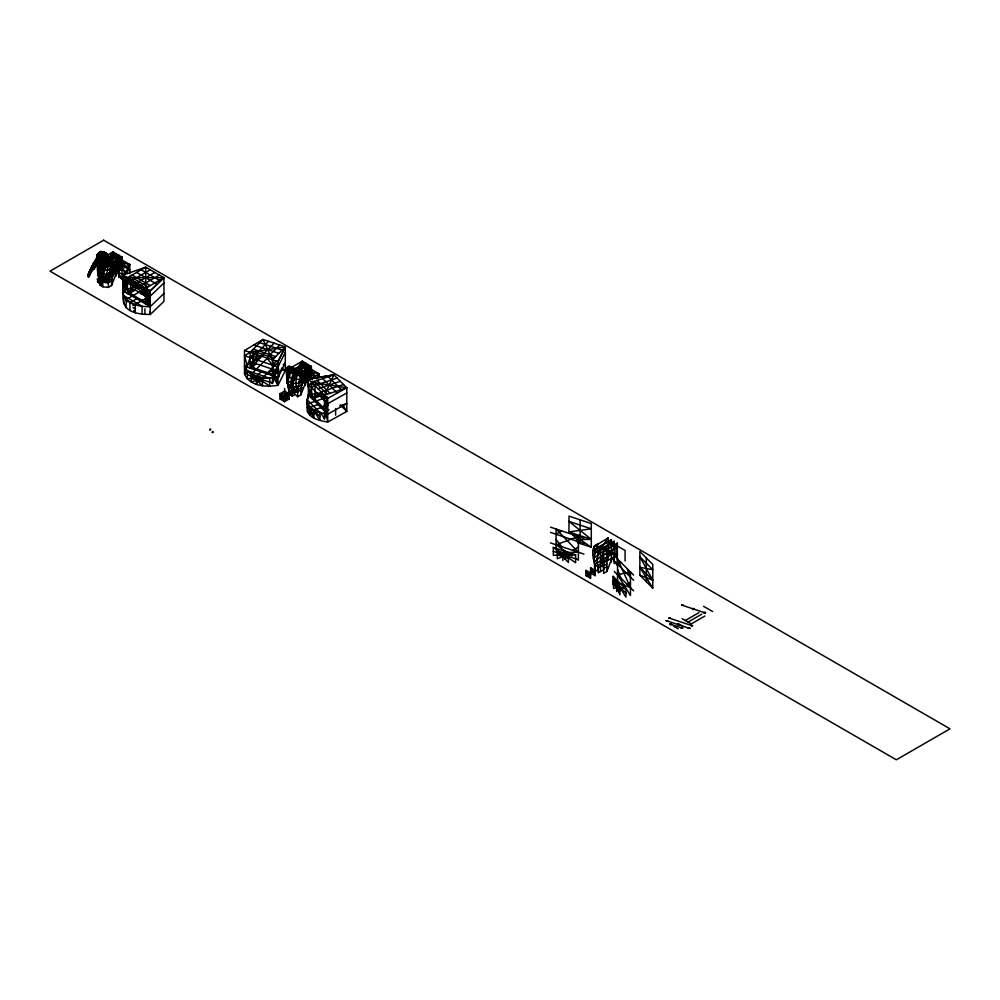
<?xml version="1.0" encoding="UTF-8"?>
<svg xmlns="http://www.w3.org/2000/svg" width="1000" height="1000" viewBox="0 0 1000 1000"><rect width="100%" height="100%" fill="white"/><g stroke="black" fill="none" stroke-linecap="round" stroke-linejoin="round"><path stroke-width="1.5" d="M106.737 255L105.037 252.55L101.337 253.4L100.2 254.513L99.513 260.425L98.45 262.225L99.637 261.337L103.2 262.3L105.225 261.188M100.037 275.85C107.6 280.863 93.125 271.125 104.087 278.175C106.425 281.3 96.4 284.738 101.163 281.388C101.962 282.35 99 277.1 97.625 279.462L97.575 278.7L101.112 278.025L104.375 278.663L112.463 274.012L114.138 271.425L114.575 267.275L111.725 264.913M114.575 267.275L113.75 266.988L114.575 267.275L115.025 272.1L113.038 275.15L103.575 279.9L99.812 283.212L104.588 279.762C105.2 277.213 97.438 273.875 101.463 277.375L100.15 278.637L97.338 279.088L103.75 278.488L111.287 272.587L112.662 268.663L111.213 265.338L112.525 264.9L114.362 267.825L109.675 268.55L110.4 273.012M110.2 262.938L112.925 263.725L120.675 259.25L129.787 264.513L122.037 279.5L116.812 272L111.575 285.55L108.375 287.4L102.987 286.825L100.25 285.25L99.425 278.612L97.688 273.962L97.613 264.675L99.237 259.788L97.963 259.55L97.912 256.2L98.038 260.625L98.7 257.95L99.262 260.3M97.425 257.4L97.263 254.838L99.5 252.162L103.938 251.912L106.525 253.438L108.325 255.912L109.125 260.312L104.488 262.325L103.25 261.6C99.55 263.625 98.8 257.4 101.312 255.712L99.362 254.15L97.263 254.838L97.062 256.887L100.037 258.888M101.062 281.075C93.85 286.363 105.262 276.3 97.575 280.8C97.487 282.225 101.463 279.375 103.575 279.9L103.75 278.488L101.662 276.812M109.775 261.788L114.275 265.262L112.575 266.137L109.738 263.212L108.75 256.562L106.525 253.438L103.938 251.912L100.4 251.962L97.812 254.838L97.987 253.7L101.125 251.475L107.737 254.638L109.225 258.075L109.738 263.212L107.175 264.875L103.462 264.288L100.188 265.1L99.362 264.613L99.75 262.125M93.875 264.075L89.9 270.587L88.362 276.7L90.337 269.938L91.163 270.062L91.15 272.15L88.775 276.863L88.05 276.3L91.337 267.15L97.062 257.838L97.425 258.988L95.075 260.525L91.875 266.575L88.775 276.863M97.762 281.525L103.438 279.35L104.113 279.988C103.525 276.75 107.2 274.8 110.2 271.7L110.738 268.888M110.075 272.6L110.612 266.85L108.35 265.05L104.588 264.4L104.375 260.188L101.062 255.125L97.263 254.838C101.025 257.613 95.463 262.95 101.175 263.6L105.162 261.875M98.825 262.887L97.8 270.863L102.812 273.762L106.475 274.062C109 266.863 109.925 254.9 100.5 252.05L97.675 254.163L99.038 256.712L101.65 258.3L103.75 258.587L107.675 256.163L107.613 254.675L106.137 253.188L103.625 253.463L101.062 255.125M294.5 392.438L294.5 394.862L292.3 396.125L289.575 394.55C287.838 385.825 286.212 377.337 286.337 368.3L289.088 366.188L291.775 367.225L297.7 370.65L297.7 374.6M594.562 568.1C595.075 560.6 590.237 553 594.538 545.75L597.762 543.888L597.75 555.45L594.125 557.537L595.55 571.2L597.75 569.938L597.75 565.1L595.138 566.6M606.875 566.675L603.675 568.513L602.413 563.562L602.025 555.887L603.65 551.013L606.875 549.15L606.875 571.512L603.675 573.362L603.65 551.013L617.337 543.1L617.337 565.462L612.1 557.962L606.875 571.512M101.312 255.712L103.637 259.3L98.812 258.788L97.875 256.9L99.188 252.712C104.975 253.663 106.075 260.125 107.175 264.875L108.35 265.05L122.037 257.15L122.037 279.5L112.925 263.725L112.925 251.887L107.7 254.9M143.9 288.812L143.05 290.025L143.275 292.812L142.475 289.012L143.537 288.6L143.55 294.037L144.613 290.238L145.662 289.637L146.263 292.15L145.863 294.163L143.55 294.037L142.825 288L143.537 294.025L146.95 293.938L145.863 294.163M308.175 386.962L308.175 364.6L293.475 373.088L291.562 378.15L290.887 382.463L291.887 391.525L297.688 396.7L300.887 394.85L300.887 390.012L303.587 374.562L300.887 372.488L297.688 391.863L291.887 391.525L289.163 389.95L287.887 384.363L288.675 387.35M114.087 267.438L114.275 265.262L108.238 261.05M88.238 276.613L89.7 274.65L88.537 276.825L89.15 273.775M100.275 278.962C94.65 280.375 101.213 276.5 100.512 280.325L97.425 281.238L100.35 280.363L101.45 281.65L107.675 277.4L108.25 278.113L113.038 275.15L110.2 271.7L106.75 275.125L107.163 275.663L106.75 275.125M104.113 279.988L103.75 278.488C100.825 275.825 98.35 275.825 102.05 276.325L104.4 279M98.188 262.075L98.95 258.263L97.062 256.887L98.9 255.8L101.363 252.15L103.938 251.912M100.887 264.9L99.45 263.913L98.5 261.15L98.938 265.025L100.262 265.837L102.762 264.8L101.888 262.462L100.125 262.75L100.275 264.387C99.4 267.762 104.688 264.488 104.975 263.062L105.087 262.475M98.438 260.637L99.138 257.675L99.425 258.562L98.963 260.775L98.012 256.512L98.837 259.088L98.95 258.263M101.625 281.2L98.287 282.45L100.275 280.438M98.562 258.05L99.038 259.9L98.075 261.087L100.125 262.75L98.112 261.6L98.812 258.788M298.762 381.613L300.887 380.387L302.938 381.562C297.95 384.45 290.738 384.162 286.8 379.637L288.55 369.087L291.775 367.225L291.762 373.55M90.337 269.938L90.712 271.188L90.162 270.425L91.013 269.95L88.737 274.1L90.588 269.875L88.863 276.575M100.25 285.25L99.262 277.3L99.838 280.65L102.575 282.225L108.375 282.562L109.237 277.375L112.938 275.812L113.625 272.262M287 383.263L286.663 371.912M594.125 557.537L596.725 548.162L611.413 539.675L611.413 562.05M603.688 567.25L603.688 569.663L598.288 572.788L596.862 559.125L599.45 549.75L614.15 541.263L614.15 563.625M106.1 264.475L103.737 273.95L104.312 277.787L97.975 274.488L98.387 271.112M295.413 373.775C293.012 379.487 291.65 386.863 296.388 391.8M93.863 262.525L94.262 263.325L93.3 262.938L95.213 263.05L97.15 265.363L91.15 272.15L88.537 276.7L89.9 270.587L88.138 276.5M89.637 271.863L90.588 269.875M89.6 273.2L88.525 276.2L89.8 271L87.963 275.487L88.287 276.025L89.412 274.05L89.425 272.45L88.438 273.725L88.737 274.312L89.6 273.2L90.037 270.387L91.188 270.863L97.15 265.363M88.4 275.475L89.55 273.438L88.525 276.2L88.112 275.363M309.738 396.25L311.575 387.562L314.8 385.525L337.125 378.088M320.438 412.375L324.462 418.875L325.562 413.663M325.85 412.362L327.688 403.675L346.788 393.013M97.95 257.712L97.65 259.1L98.812 260.413L100 260.2M89.412 274.05L88.362 276.7M88.025 275.763C93.562 264.725 88.05 272.075 89.575 274.262M143.2 288.412L143.1 292.05L145.875 292.575L144.675 291.938L146.3 291.413M143.05 290.025L146.35 290.038L145.875 292.575L146.738 291.762L144.675 291.938M98.4 260.75L104.338 261.388L107.587 260.212L109.225 258.075L108.325 255.912M328.725 410.275L324.462 410.975L324.462 395.188L333.9 374.862L311.575 382.3L311.575 398.088L321.125 392.762L308.35 394.862L307.062 399.688L307.5 411.737C311.163 419.188 320.35 420.6 327.688 422.088L346.788 411.425L346.788 387.75L333.9 374.862L308.35 379.087L308.35 398.812M88.488 274.025L91.163 270.062L90.625 270.875C91.237 269.5 89.3 270.8 91.188 271.163L90.262 270.163L90.938 270.625M88.737 274.312L89.425 272.45M88.612 273.575L88.975 274.475L89.75 272.55M291.775 367.75L289.088 366.188L286.337 368.3L294.288 373.475C292.188 379.387 290.788 386.637 295.425 391.763M112.938 275.812L111.575 280.712L108.375 282.562L102.575 282.225L102.987 286.825M143.525 291.8L142.625 291.262L143.238 289.137M98.637 262.425L98.938 265.025L101.512 265.738L101.175 263.6L98.338 261.55M124.887 291.975L127.487 282.962L130.425 280.138M147.675 305.125L150.275 296.112L163.95 282.962M126.775 277.337L125.662 285.35L123.912 287.45L122.888 286.863M142.037 293.775L141.6 293.15L141.175 294.275M299.6 379.387C295.05 379.363 289.088 378.65 286.938 373.975L288.55 369.087L302.25 361.188L311.363 366.45L311.363 378.288L302.812 379.275M97.263 254.838L97.963 256.163L101.188 257.113L105.013 253.238L108.45 257.85L104.375 260.188L100 258.575L98.787 260.975L99.438 262.35M246.438 368.5L244.525 374.175C250.35 386.662 266.188 387.137 278 385.337L285.312 370.588L285.312 346.912L262.987 339.462L244.488 350.525L244.525 374.175L247.162 372.6M246.912 367.075L250.1 357.612L254.4 353.325M269.938 381.775L272.425 383.475L274.1 378.512M274.812 376.375L278 366.925L285.312 352.175M100.838 262.038L98.713 262.387L99.825 259.375M298.762 371.262C295.562 377.762 295.012 385.1 297.688 391.863L300.887 390.012M102.225 264.312L100.2 272.375L100.988 278.913M104.375 260.188L103.138 260.087L103.625 263.837L102.062 265.587M290.938 395.337L292.688 390.45M98 257.013L97.525 258.3L98.763 259.012M104.375 278.663L97.725 280.863M98.413 265.988L99.325 263.525M287.738 375.288L289.538 370.375M143.475 294.85C143.8 292.7 146.762 295 144.475 295.3C142.375 295.637 144.875 292.838 144.5 294.425M90.638 270.025L91.188 270.863L96.838 260.863L96.125 259.113L97.062 257.838M100.475 264.738L98.825 271.588L99.838 280.65M99.938 263.538L98.625 263.438L98.513 262.062L98.537 264.137L101.512 265.738M300.887 394.85L306.125 381.3L308.738 385.062M100.3 275.625L100.037 276.3L102.05 276.325L103.562 278L106.888 276.15M99.987 252.963L100.4 251.962L102.638 251.875L104.913 253.012M99.725 264.125C97.875 268.375 96.512 274.15 99.625 278.113M290.038 371.025C281.65 379.913 290.688 395.613 301.525 387.75M101.337 253.4L99.038 256.712L99.675 256.238M142.938 289.95L143.55 288.612M272.425 383.475L272.425 359.8L262.987 339.462L250.1 352.362L250.1 368.137L253.75 360.763M250.1 368.137L262.987 355.25L244.525 366.275L247.338 370.75L247.338 378.638L278 377.438L285.312 362.7L283.163 364.837M583.95 538.35L550.513 527.163M88.612 276.413L89.213 274.513M112.925 274.25L120.675 259.25L125.913 266.75L116.8 261.488L129.787 264.513L129.787 273.712M302.25 383.55L309.988 368.55L319.1 373.812L319.1 377.762M316.525 378.812L319.1 373.812L306.125 370.788L315.238 376.05L309.988 368.55L302.25 373.025L295.413 371.05L302.25 361.188L311.363 378.288L302.25 375.65M256.8 356.388L251.062 367.175L273.387 374.613M111.575 274.438L112.675 275.325L115.025 272.1L109.975 269.688M103.138 260.087L99.438 260.425L98.438 257.362M278.15 365.175L272.425 375.588L278 385.337L278 361.662L285.312 346.912L250.1 352.362M101.463 277.375L102.05 276.325L101 277.975L102.188 276.575M92.587 269.062L93.637 269.288L93.888 267.688L91.875 266.575L91.625 268.175M99.362 254.15L101.975 259.275L99.887 259.7L103.375 259.6M142.625 291.262L143.675 290.65L141.525 290.75L142.287 289.2L141.962 290.887L143.425 289.662L126.125 299.637L126.125 307.538C132.425 313.8 141.9 314.275 150.275 314.525L163.95 301.375L163.95 277.7L145.712 267.175L122.888 275.087L123.912 275.688L123.912 290.712L122.888 290.875M284.613 401.625L289.163 393.725L284.613 391.1L280.05 393.725L280.05 398.988L284.613 401.625L289.163 398.988L289.163 393.725L280.05 393.725L284.613 401.625L284.613 388.475M89.925 272.675L89.062 274.15L89.85 273L89.25 272.587M88.975 274.475L89.85 273M98.287 282.45L104.625 279.462L97.487 279.15L99.95 278.438M101.888 252.6L102.65 251.812L101.425 252.575L100.5 252.05L97.6 255.037L101.125 251.475L102.975 252.537M288.325 369.45L293.913 368.462M606.737 552.05L608.225 549.675L594.538 545.75L594.562 553.625L592.663 554.75M110.037 262.5L116.112 253.725L116.112 276.087M112.775 264.088L118.85 255.3L118.85 277.663M297.15 374.988L305.438 363.025L305.438 385.387M301.337 374.475L308.175 364.6M302.35 379.462L311.363 366.45L288.575 369.075L288.575 375.65M601.388 547.7L608.225 537.837L608.225 560.2M611.413 539.675L604.587 549.55L611.413 551.525L606.188 554.55M600.475 561L602.888 557.537M614.15 541.263L607.312 551.125L614.15 553.1L606.3 557.638M603.675 562.837L617.337 543.1M92.925 266.8L93.888 267.688L97.725 262.613L95.075 260.525M98.15 255.362L103.062 257.275L105.825 255.825L106.662 254.675L106.137 253.188M101.662 281.688C96.925 283.9 101.912 283.438 103.925 279.525L108.425 277.875L103.438 279.35L104.562 279.05L103.65 278.363M143.763 294.625L144.938 293.962L144.938 294.613M97.963 259.55L98.775 258.525M98.812 260.413L99.688 259.363M104.562 279.05L98.438 282.5L100.862 281.05M99.488 262.213L101.812 261.7L104.588 263.1L108.175 262.125L109.462 259.775L108.575 256.7M141.488 293.562C142.3 291.438 144.575 294.337 142.25 294.137L141.488 293.562L142.275 292.875L143.4 293.85M104.462 269.475L110.188 263.438L108.375 265.55L110.612 266.85L112.575 266.137M293.788 378.775L299.538 372.725L300.887 372.488L303.587 374.562L299.925 376.15L297.688 374.862L302.25 361.188L302.25 373.025L308.175 383.288M142.887 289.45L141.962 290.887M268.575 341.325L255.688 354.212L250.1 357.612L261.75 355.475M261.262 356.075L274.15 343.188M251.213 368.512L256.05 363.675M279.725 345.05L266.837 357.938L272.425 365.062L275.613 376.65M268.45 357.075L251.3 374.212L251.3 382.113L262.462 377.938L269.65 378.188L269.65 386.075L247.338 370.75L269.65 378.188M272.425 359.8L285.312 346.912L278 361.662L244.537 350.5M261.137 371.825L256.35 376.613L256.35 384.5M276.725 360.763L272.425 365.062L278.863 363.875M278.6 361.8L262.462 377.938L262.462 385.825L247.338 370.75M271.312 375.213L276.137 370.375M278.863 369.137L272.425 375.588L281.663 370.062M149.987 302.525L145.712 304L145.712 267.175L127.487 277.7L127.487 293.475L134.325 286.9M149.625 311.525L150.275 314.525L150.275 290.85L163.95 277.7L127.487 277.7M137.175 285.912L122.938 290.85C123.413 304.387 139.6 306.913 150.275 306.637L163.95 293.475M112.662 268.663L114.362 267.825M110.288 270.087C103.575 270.887 95.463 266.887 97.013 259L98.25 257.863M99.45 263.913L101.175 263.6M104.338 261.388L100.438 256.688L102.713 257.075L106.662 254.675L103.825 252.55L102.55 253.238M105.575 252.887L103.825 252.55M97.013 259L98.85 257.587M99.25 257.65L99.812 257.238L97.963 256.163M99.388 263.175L99.637 261.337M100.025 264.113L99.362 264.613L100.262 265.837L100.025 264.125L98.963 263.512M99.562 265.387L100.812 264.438M97.562 281.3L103.3 278.8L103.575 279.9M143.763 294.975L144.2 294.05L145.188 295.087L143.65 294.4L144.2 294.05M144.188 295.175L144.637 294.237M120.675 259.25L120.675 269.775L112.925 263.725L122.037 257.15L112.925 251.887L108.375 258.463L112.925 255.825M309.988 368.55L309.988 379.075L302.25 373.025L311.363 366.45L291.562 378.15M97.675 254.163L98.9 255.8L98.6 257.262L99.913 258.025L103.413 258.387L107.675 256.163L108.45 257.85M101.562 281.537L99.663 282.812L101.575 281.7M321.238 407.75L324.462 405.712M617.55 564.225L620.775 562.188M627.225 584.412L630.45 582.375M266.837 373.725L272.425 370.325M556.087 534.275L561.663 530.875M572.825 550.375L578.4 546.975M247.712 367.35L244.525 355.763L251.112 351.825M286.675 378.1L288.575 376.975M601.775 560.013L606.875 557.038M108.263 258.25L116.112 253.725M100.275 264.387L104.975 263.062L107.037 264.262L108.525 263.625L109.575 261.137L108.25 259.037M109.688 260.587L118.85 255.3M109.288 261.637L116.112 257.688M112.013 263.212L118.85 259.262M114.062 265.7L122.037 261.087M113.5 267.087L116.112 265.575L112.013 264.375M114.225 268.238L120.675 264.513L129.787 269.775L122.037 274.25L113.987 269.6M114.925 269.413L118.85 267.15L112.025 265.163M112.888 274.275L129.787 264.513M102.35 279.7L108.825 280.188L112.212 278.45L111.575 278.075L111.575 285.55M127.487 282.962L150.275 269.8M135.162 282.175L136.562 282.975L154.825 272.438M127.487 293.475L139.213 286.712M159.388 275.062L141.163 285.587L145.712 293.475L148.325 305.512M128.4 294L135.238 290.062M142.475 289.012L143.525 288.4M145.712 288.212L163.95 277.7L150.225 290.875L149.2 290.287L149.2 305.312L150.225 306.663M144.462 292.325L146.263 292.15L144.9 292.7L146.263 292.15L145.538 291.625M136.7 298.8L129.938 302.712L129.938 310.6M141.163 301.375L145.712 298.738M144.812 303.475L149.362 300.85M145.712 304L149.275 301.95M305.438 363.025L290.738 371.512L288.15 380.887L289.163 389.95M286.938 373.975L291.775 371.175M302.25 365.125L293.137 370.387L288.55 369.087L290.475 372.55M292 372.362L293.137 371.7M297.475 371.587L305.438 366.987M297.7 374.613L308.175 368.575M303.387 375L311.363 370.387M290.887 382.463L294.5 380.375L294.5 372.5L288.55 369.087M302.812 376.388L305.438 374.875L298.6 372.887M302.938 379.475L308.175 376.45L304.075 375.262M293.625 387.088L297.688 386.175M300.887 384.325L319.1 373.812M280.05 398.988L289.163 393.725M297 389.625L298.15 389.487M293.9 392.05L289.575 394.55L288.575 386.6L288.75 387.912M608.225 537.837L594.562 546.25M592.913 550.625L608.225 541.788M594.812 553.237L602.325 548.9L597.75 547.575M603.45 548.25L611.413 543.65M597.55 554.812L603.688 551.275L603.688 547.3M606.188 549.825L614.15 545.225M593.3 558.3L594.562 557.575M602.025 555.887L617.337 547.05M596.862 559.125L602.3 555.988M593.862 561.025L594.562 560.625M594.375 561.362L597.75 559.425M597.75 562.438L594.913 564.075L595.55 563.713M597.112 562.95L602.463 559.862M602.625 562.788L597.65 565.65L598.288 565.288M602.413 563.562L617.337 554.938L603.65 551.013M597.875 568.175L603.688 564.825M586.038 575.65L595.15 570.388L595.15 575.65L586.038 570.388L586.038 575.65L590.588 578.275L590.588 567.75L595.15 570.388M602.975 566.287L606.875 564.038M685.325 620.5L699 612.612M688.062 622.075L701.725 614.188M704.925 616.025L691.25 623.925L682.138 618.663M292.3 388.638L291.675 389L294.5 387.362L294.5 390.025M326.5 414.15L327.688 422.088L327.688 398.413L346.788 387.75L311.575 382.3M313.512 414.025L313.512 410.075L319.95 420.462L319.95 412.575L307.062 399.688L307.5 403.837C311.163 411.3 320.35 412.713 327.688 414.2L346.788 403.537L339.812 405.863M633.612 575.087L614.275 555.763M105.013 253.238L103.625 253.463M141.7 293.725L142.275 292.875M142.037 293.975L142.988 292.9L142.988 293.55M114.275 265.262L110.612 266.85L111.575 263.188L109.438 261.95L112.925 251.887L122.037 268.988L127.85 273.525M303.587 374.562L299.925 376.15L294.5 372.5L299.075 373.812M302.262 385.112L296.425 386.9M568.45 554.6L557.288 558.763L557.288 550.875L568.45 554.6L568.45 562.487L557.288 550.875M100 263.163L101.888 262.462L101.125 259.513M318.025 388.75L340.337 381.312M343.562 384.525L321.238 391.975L324.462 400.45L326.3 412.825M311.575 398.088L322.738 394.375M312.225 398.738L320.588 395.95M324.462 395.188L346.788 387.75M327.425 397.2L307.5 403.837L307.5 411.737L328.338 405.487M318.087 404.6L309.8 407.362L309.8 415.262M323.825 410.337L326.613 409.4L326.613 396.488M324.462 410.975L328.812 409.525M132.963 305.562L148.1 297.488L134.325 289.538M99.975 279.212L97.725 278.762L97.762 279.525L100.162 279.562M619.925 586.938L613.475 588.387L613.475 580.5L619.925 586.938L619.925 594.837L613.475 580.5M96.125 259.113L98.2 258.663M144.675 292.45L146.012 291.962M308.3 379.1L333.9 374.862M310.2 396.712L308.35 384.35L312.863 383.6M97.6 279.075L99.913 278.8M108.375 276.875L109.237 277.375L107.112 277.6L107.688 280.325L108.825 280.188M110.65 258.463L122.037 257.15L115.213 267.013L122.037 268.988L114.925 269.8M103.612 263.188L104.975 263.062L104.963 264.175L102.812 273.762L103.4 277.625M106.475 274.062L108.8 273.925M99.663 262.6L101.888 262.462M107.037 264.262L103.625 263.837M100.15 278.637L103.75 278.488M577.337 539.637L591.287 539.35L568.975 521.388L591.287 528.825L568.975 531.912L568.975 516.125L591.287 523.562L591.287 547.238L577.337 542.587M560.262 552.6L578.4 552.238L556.087 529.012L556.087 550.062M575.625 554.837L553.325 555.3L553.325 547.4L575.625 554.837L575.625 562.737L553.325 547.4M98.837 262.013L99.663 262.013L99.175 261.188M297.688 391.863L291.887 391.525L292.3 396.125M146.35 289.775C138.725 289.062 131.862 283.95 126.775 278.475M287.575 367.163L290.425 368.013M99.675 283.15L101.45 281.65L99.812 282.875M98.025 254.363L99.262 254.537L97.987 253.7M90.138 271.112L89.8 271.725M99.838 258.925L101.975 259.275M91.363 267.262L92.1 267.387L91.875 266.575M652.763 588.088L639.875 567.3L652.763 569.675L639.875 556.788L652.763 580.188L639.875 575.2L639.875 551.525L652.763 564.412L652.763 588.088L639.875 575.2M294.288 373.475L297.938 375M291.762 370.913L296.337 372.238M605.062 550.475L600.475 549.15L600.475 571.512M141.962 290.363L142.925 290.225L141.9 289.587M259.762 342.688L282.087 350.138M253.762 344.988L278.863 353.35M253.325 349.137L275.65 356.575M251.713 350.75L274.037 358.188M244.525 355.763L278 366.925M281.125 369.188L285.312 370.588L281.588 368.025M254.938 363.312L277.262 370.75M244.525 366.275L278 377.438M247.338 374.7L269.65 382.137M251.3 378.162L262.462 381.887M591.287 539.35L568.975 531.912L573.925 535.312M550.5 532.413L583.987 543.575M550.5 542.938L583.987 554.1M553.325 551.35L575.625 558.787M557.288 554.825L568.45 558.538M682.475 605.337L704.8 612.775M669.587 618.225L691.912 625.662M666.825 620.825L689.137 628.263M670.788 624.3L681.95 628.025M307.062 407.587L319.95 412.575M625.925 589.225L613.05 584.237L613.05 576.35L625.925 589.225L625.925 597.125L613.05 576.35M96.575 264.225L95.213 263.05M95.237 265.25L96.587 265.788M292.725 386.925L287.288 383.787M100.512 280.075L98.05 281.312M114.138 271.425L112.425 270.538M143.975 294.188L145.463 294.85M108.85 261.825L111.55 263.2L109.188 261.988M101.188 257.113L106.088 260.912L105.325 260.413M134.062 281.537L143.45 286.962L143.45 289.562L129.662 281.6L129.662 279L139.062 284.425M141.163 269.8L159.388 280.325M136.6 272.438L157.1 284.275M104.612 254.425L103.688 253.888L106.75 258.5M317.8 378.325L309.988 373.812L302.25 378.288L308.175 381.7M98.438 253.05L100.337 252.925M104.637 256.625L105.363 257.962M108.188 258.925L108.9 259.337M106.562 258.4L107.287 258.812M100.288 255.125L102.312 256.3M108.05 259.7L109.125 260.312M106.875 259.812L107.587 260.212M112.925 263.725L122.037 268.988M302.25 373.025L311.363 378.288M132.05 275.062L150.275 285.587M116.8 266.75L125.913 272.013M306.125 376.05L312.625 379.812M703.55 606.287L712.663 611.55M98.2 257.538L97.875 256.9L99.925 258.087M129.775 276.375L148 286.9M100.113 259.4L101.237 260.05M100.188 259.913L101.463 260.65M97.938 259L100.013 260.238M300.887 376.438L303.312 377.825M98.663 259.938L100.35 260.912M107.175 264.875L104.675 263.425L105.8 263.35L104.162 263.788L102.25 268.85L101.812 276.988M286.337 368.3L288.575 369.6M150.262 290.837L122.95 275.075L122.938 298.738L123.85 303.587L126.125 307.538M98.075 261.087L99.663 262.013M122.888 276.238L150.225 292.013M98.837 262.863L101.575 264.475M122.888 279.325L126.775 281.562M146.35 288.637L146.35 292.863L150.225 295.113M150.275 296.112L122.938 280.325L125.538 292.35M122.888 283.812L125.662 285.35L125.662 276.688M150.225 299.6L147.463 297.938L146.35 292.863M122.888 286.4L124.162 287.137M148.95 301.45L150.225 302.188M150.225 302.638L147.463 297.938L147.463 289.275M122.888 287.462L123.912 288.062M149.2 302.663L150.225 303.25M128.863 292.688L147.088 303.212M122.888 289.35L123.912 289.938M149.2 304.538L150.225 305.138M122.888 290.125L123.912 290.712M149.2 305.312L150.225 305.912M122.938 290.85L150.275 306.637M102.287 285.387L100.75 284.5L100.55 281.863L102.013 282.7L102.25 285.363M290.075 393.8L291.613 394.688L291.337 392L289.862 391.163L290.113 393.812M590.588 570.388L595.15 573.013M132.963 307.538L135.238 308.85M280.05 393.725L289.163 398.988M678.162 623.575L682.725 626.213M280.05 396.362L284.613 398.988M586.038 573.013L590.588 575.65M673.612 626.213L678.162 628.837M90.438 271.875L90.075 270.6M89.062 273.45L89.663 273.863L88.588 275.912L87.963 275.487M88.438 273.725L89.6 274.413M577.65 537.875L591.287 547.238M572.2 555.875L556.087 544.8L578.4 536.45L578.4 560.125L575.925 558.425M90.138 271.413L91.15 272.15M96.2 261.45L97.725 262.613M109.825 271.875L110.6 272.5L110.2 271.7M112.463 274.012L111.287 272.587M113.038 275.15L112.263 274.525L112.675 275.325M639.875 567.3L652.763 580.188M614.338 561L633.663 580.337M614.338 571.525L633.663 590.862M613.05 580.3L625.925 593.175M613.475 584.438L619.925 590.887M328.312 376.725L341.2 389.613M322.738 378.587L337.238 393.075M317.15 380.45L330.05 393.338M340.337 404.988L346.788 411.425L342.762 404.938M314.363 381.375L327.25 394.263M308.363 379.087L327.675 398.413M319.95 395.3L328.612 403.963M308.35 384.35L327.688 403.675M313.25 397.537L326.138 410.425M308.35 394.862L327.688 414.2M307.062 403.638L309.212 405.788M313.512 410.075L319.95 416.512M307.5 407.788L313.938 414.225M301.9 375.438L299.538 373.275M106.938 274.887L108.425 277.875M572.825 534.587L578.4 541.712M556.087 539.538L561.663 546.663M250.1 362.875L255.688 370M108.162 276.962L107.513 275.6M98.812 259.962L99.588 260.975M105.55 280.45L107.062 282.5M93.15 267.562L93.637 269.288M127.65 301.837L126.125 299.637L135.238 304.9L135.238 312.8L133.725 310.6M104.625 280.287L106.1 282.462M97.875 256.9L98.675 258.25M99.362 278.05L98.338 276.288L97.362 268.8M590.588 567.75L595.15 575.65M586.038 570.388L590.588 578.275M127.487 288.212L132.05 296.112M142.25 294.137L141.7 293.375L142.6 293.125L143.038 294.037L141.838 293.15L142.662 292.65L142.662 293.3M108.35 265.05L108.625 265.7M627.225 568.625L630.45 577.112M617.55 569.487L620.775 577.962M311.575 392.825L314.8 401.312M107.688 280.325L108.375 282.562M276.012 378.088L278 385.337M99.838 278.4L100.087 279.262M286.975 376.05L287.462 378.963M99.575 255.525L99.763 256.863M99.262 277.3L99.425 278.612M101.213 281.438L101.625 286.038M646.325 557.962L646.325 581.638M625.087 560.988L625.087 550.462L615.975 545.212L615.975 555.725M619.487 582.788L619.487 590.675M616.7 583.713L616.7 591.613M600.95 545.725L600.95 549.688M580.125 519.85L580.125 543.525M564.475 551.125L564.475 559.012M562.863 552.737L562.863 560.625M335.625 408.575L335.625 415.15M326.613 413.35L326.613 417.3M324.462 412.287L324.462 418.875M315.012 384.888L315.012 397.8M310.712 407.062L310.712 414.95M300.887 375.262L300.887 381.55M297.688 389.225L297.688 396.7M294.962 369.075L294.962 373.013M291.762 390.863L291.762 393.275M278.863 373.088L278.863 377.025M272.913 359.25L272.913 373.6M272.913 377.55L272.913 381.488M258.5 378.413L258.5 382.362M256.887 376.075L256.887 383.975M256.55 353.8L256.55 361.7M252.825 352.55L252.825 366.9M147.088 293.55L147.088 302.162M144.913 308.863L144.913 314.125M142.062 314.113L142.062 306.212L123.85 295.7L123.85 303.587M139.475 284.662L139.475 287.913M136.6 282.475L136.6 288.212M136.562 282.975L136.562 286.225M133.65 281.3L133.65 284.55M130.675 281.212L130.675 292.688M108.375 279.925L108.375 287.4M144.738 295.95C145.488 297.712 146.113 293.562 144.738 295.95M209.662 429.6C210.588 431.512 211.312 427.425 209.662 429.6M212.213 432.15C213.15 434.062 213.85 430.012 212.213 432.15M301.125 388.075C302.062 389.988 302.762 385.95 301.125 388.075M666.087 620.712L667.6 620.825L666.087 620.712M668.85 618.112L670.35 618.225L668.85 618.112M669.737 624.138C671.338 626.7 672.8 622.25 669.737 624.138M681.6 605.2L683.375 605.337L681.6 605.2M677.613 624.55L679.038 624.663L677.613 624.55M681.15 627.9L682.788 628.025L681.15 627.9M692.475 608.85C693.975 611.25 695.35 607.075 692.475 608.85M688.325 628.138L689.975 628.263L688.325 628.138M691.237 625.562L692.6 625.662L691.237 625.562M703.675 612.6C705.375 615.312 706.925 610.612 703.675 612.6M99.1 263.45L100.262 265.837L99.1 263.45M103.65 240.2L50 271.175L896.35 759.8L950 728.825L103.65 240.2M289.575 387.05L288.938 387.425L289.575 387.062M630.45 571.85L617.55 574.75L630.45 595.525L630.45 571.85M262.462 377.938L256.35 376.613L251.3 374.212L262.462 377.938M630.45 587.638L617.55 582.638L617.55 558.962L630.45 587.638M313.938 410.288L307.5 403.837L313.938 418.175L313.938 410.288"/></g></svg>
